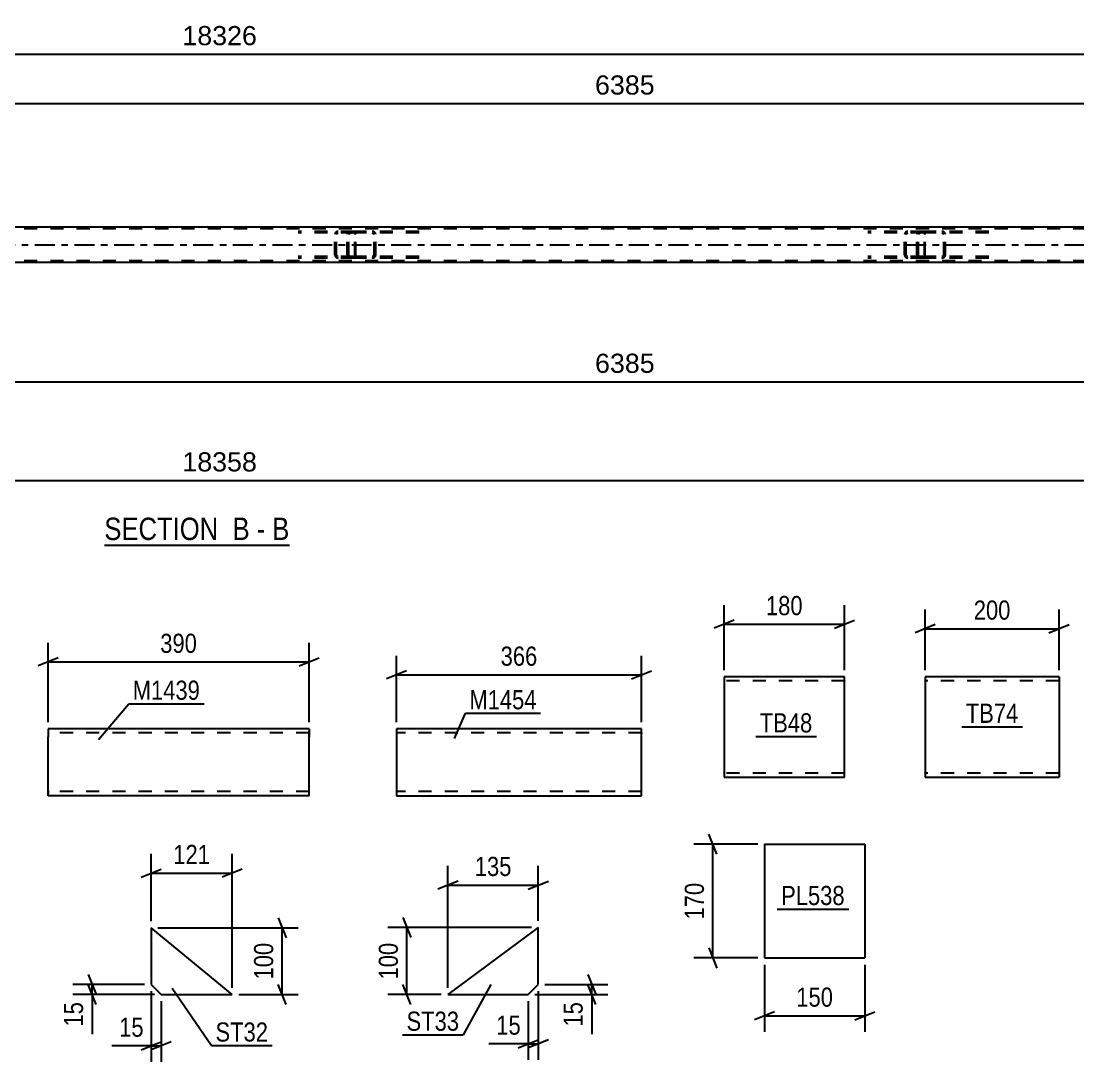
# Model space of a CAD drawing. Header units: millimetres. Extents: x 0 to 841, y 0 to 594.
# Drawn here: x 369.2 to 527.1, y 116.6 to 272.3 of the extents above; entities that cross this region are included whole.
import ezdxf

# ---------------------------------------------------------------- set-up
doc = ezdxf.new("R2010")
doc.units = ezdxf.units.MM
doc.linetypes.add('DXK_LINE_DOT2', pattern=[3.9198, 1.9599, -1.9599])
doc.linetypes.add('DXK_LINE_DOT3', pattern=[5.9187, 2.979, -0.9799, 0.9799, -0.9799])
doc.styles.add('Arial', font='ARIAL.TTF', dxfattribs={"height": 0.2})
doc.styles.add('Arial Narrow', font='ARIALN.TTF', dxfattribs={"height": 0.2})

# ---------------------------------------------------------------- blocks, each defined once
blk = doc.blocks.new('Unknown-317662454-17 - 4581')
at = {"color": 6, "linetype": 'Continuous'}
blk.add_line((381.6, 193.93), (409.25, 193.93), dxfattribs=at)
at = {"color": 0, "linetype": 'Continuous'}
for points in [[(399.71, 194.68), (399.71, 198.18), (381.6, 198.18), (381.6, 194.68)], [(403.32, 194.68), (403.32, 198.18), (400.76, 198.18), (400.76, 194.68)], [(405.64, 194.68), (405.64, 198.18), (404.37, 198.18), (404.37, 194.68)], [(409.25, 194.68), (409.25, 198.18), (406.69, 198.18), (406.69, 194.68)]]:
    blk.add_wipeout(points, dxfattribs=at)
at = {"color": 7, "linetype": 'Continuous', "style": 'Arial Narrow'}
for s, p in [('SECTION ', (381.6, 194.68)), ('B', (400.76, 194.68)), ('B', (406.69, 194.68)), ('-', (404.37, 194.68))]:
    blk.add_text(s, height=3.34, dxfattribs=at).set_placement(p)
blk = doc.blocks.new('Part-317662454-4586 - 4581')
at = {"color": 7, "linetype": 'DXK_LINE_DOT2'}
for p, q in [((503.07, 240.54), (503.03, 240.35)), ((503.03, 237.31), (503.03, 240.35)), ((503.28, 240.35), (503.3, 240.44)), ((503.28, 237.31), (503.28, 240.35)), ((503.3, 240.44), (503.36, 240.52)), ((503.54, 240.83), (503.34, 240.8)), ((503.36, 240.52), (503.44, 240.57)), ((503.44, 240.57), (503.54, 240.59)), ((513.77, 240.83), (503.54, 240.83)), ((513.77, 240.59), (503.54, 240.59)), ((506.97, 240.8), (506.77, 240.83)), ((506.77, 240.59), (506.87, 240.57)), ((506.87, 240.57), (506.95, 240.52)), ((506.95, 240.52), (507.01, 240.44)), ((507.01, 240.44), (507.03, 240.35)), ((507.03, 237.31), (507.03, 240.35)), ((507.29, 240.35), (507.25, 240.54)), ((507.29, 237.31), (507.29, 240.35)), ((503.03, 237.31), (503.07, 237.13)), ((503.3, 237.22), (503.28, 237.31)), ((503.36, 237.14), (503.3, 237.22)), ((503.44, 237.09), (503.36, 237.14)), ((503.54, 237.07), (503.44, 237.09)), ((513.77, 237.07), (503.54, 237.07)), ((506.87, 237.09), (506.77, 237.07)), ((506.95, 237.14), (506.87, 237.09)), ((507.01, 237.22), (506.95, 237.14)), ((507.03, 237.31), (507.01, 237.22)), ((507.25, 237.13), (507.29, 237.31)), ((503.34, 236.87), (503.54, 236.83)), ((513.77, 236.83), (503.54, 236.83)), ((506.77, 236.83), (506.97, 236.87))]:
    blk.add_line(p, q, dxfattribs=at)
for centre, start, end in [((503.52, 240.33), 110.7583, 155.6801), ((506.79, 240.33), 24.3199, 69.2417), ((503.52, 237.33), 204.3199, 249.2417), ((506.79, 237.33), 290.7583, 335.6801)]:
    blk.add_arc(centre, 0.496, start, end, dxfattribs=at)
blk = doc.blocks.new('Part-317662454-4587 - 4581')
at = {"color": 7, "linetype": 'DXK_LINE_DOT2'}
for p, q in [((417.93, 240.54), (417.89, 240.35)), ((417.89, 237.31), (417.89, 240.35)), ((418.15, 240.35), (418.17, 240.44)), ((418.15, 237.31), (418.15, 240.35)), ((418.17, 240.44), (418.22, 240.52)), ((418.41, 240.83), (418.21, 240.8)), ((418.22, 240.52), (418.31, 240.57)), ((418.31, 240.57), (418.41, 240.59)), ((428.63, 240.83), (418.41, 240.83)), ((428.63, 240.59), (418.41, 240.59)), ((421.84, 240.8), (421.64, 240.83)), ((421.64, 240.59), (421.74, 240.57)), ((421.74, 240.57), (421.82, 240.52)), ((421.82, 240.52), (421.88, 240.44)), ((421.88, 240.44), (421.9, 240.35)), ((421.9, 237.31), (421.9, 240.35)), ((422.15, 240.35), (422.11, 240.54)), ((422.15, 237.31), (422.15, 240.35)), ((417.89, 237.31), (417.93, 237.13)), ((418.17, 237.22), (418.15, 237.31)), ((418.22, 237.14), (418.17, 237.22)), ((418.31, 237.09), (418.22, 237.14)), ((418.41, 237.07), (418.31, 237.09)), ((428.63, 237.07), (418.41, 237.07)), ((421.74, 237.09), (421.64, 237.07)), ((421.82, 237.14), (421.74, 237.09)), ((421.88, 237.22), (421.82, 237.14)), ((421.9, 237.31), (421.88, 237.22)), ((422.11, 237.13), (422.15, 237.31)), ((418.21, 236.87), (418.41, 236.83)), ((428.63, 236.83), (418.41, 236.83)), ((421.64, 236.83), (421.84, 236.87))]:
    blk.add_line(p, q, dxfattribs=at)
for centre, start, end in [((418.39, 240.33), 110.7583, 155.6801), ((421.66, 240.33), 24.3199, 69.2417), ((418.39, 237.33), 204.3199, 249.2417), ((421.66, 237.33), 290.7583, 335.6801)]:
    blk.add_arc(centre, 0.496, start, end, dxfattribs=at)
blk = doc.blocks.new('Part-317662454-4770 - 4581')
at = {"color": 2, "linetype": 'Continuous'}
for p, q in [((728.27, 241.47), (69.36, 241.47)), ((728.27, 236.19), (69.36, 236.19))]:
    blk.add_line(p, q, dxfattribs=at)
at = {"color": 7, "linetype": 'DXK_LINE_DOT2'}
for p, q in [((728.27, 241.23), (69.36, 241.23)), ((728.27, 236.43), (69.36, 236.43))]:
    blk.add_line(p, q, dxfattribs=at)
at = {"color": 7, "linetype": 'DXK_LINE_DOT3'}
blk.add_line((69.36, 238.83), (728.27, 238.83), dxfattribs=at)
blk = doc.blocks.new('Part-317662454-4853 - 4581')
at = {"color": 7, "linetype": 'DXK_LINE_DOT2'}
for p, q in [((504.02, 240.83), (495.7, 240.83)), ((504.02, 240.59), (495.7, 240.59)), ((501.22, 240.54), (501.18, 240.35)), ((501.18, 237.31), (501.18, 240.35)), ((501.43, 240.35), (501.45, 240.44)), ((501.43, 237.31), (501.43, 240.35)), ((501.45, 240.44), (501.51, 240.52)), ((501.69, 240.83), (501.49, 240.8)), ((501.51, 240.52), (501.59, 240.57)), ((501.59, 240.57), (501.69, 240.59)), ((503.03, 240.59), (503.03, 240.83)), ((504.12, 240.8), (504.02, 240.83)), ((504.02, 240.59), (504.07, 240.57)), ((504.07, 240.57), (504.12, 240.52)), ((504.21, 240.69), (504.12, 240.8)), ((504.12, 240.52), (504.15, 240.44)), ((504.15, 240.44), (504.16, 240.35)), ((504.16, 237.31), (504.16, 240.35)), ((504.27, 240.54), (504.21, 240.69)), ((504.29, 240.35), (504.27, 240.54)), ((504.29, 237.31), (504.29, 240.35)), ((504.02, 237.07), (495.7, 237.07)), ((501.18, 237.31), (501.22, 237.13)), ((501.45, 237.22), (501.43, 237.31)), ((501.51, 237.14), (501.45, 237.22)), ((501.59, 237.09), (501.51, 237.14)), ((501.69, 237.07), (501.59, 237.09)), ((503.03, 236.83), (503.03, 237.07)), ((504.07, 237.09), (504.02, 237.07)), ((504.12, 237.14), (504.07, 237.09)), ((504.15, 237.22), (504.12, 237.14)), ((504.12, 236.87), (504.21, 236.97)), ((504.16, 237.31), (504.15, 237.22)), ((504.21, 236.97), (504.27, 237.13)), ((504.27, 237.13), (504.29, 237.31)), ((504.02, 236.83), (495.7, 236.83)), ((501.49, 236.87), (501.69, 236.83)), ((504.02, 236.83), (504.12, 236.87))]:
    blk.add_line(p, q, dxfattribs=at)
for centre, start, end in [((501.67, 240.34), 111.1941, 156.1506), ((501.67, 237.33), 203.8494, 248.8059)]:
    blk.add_arc(centre, 0.492, start, end, dxfattribs=at)
blk = doc.blocks.new('Part-317662454-4855 - 4581')
at = {"color": 7, "linetype": 'DXK_LINE_DOT2'}
for p, q in [((418.89, 240.83), (410.56, 240.83)), ((418.89, 240.59), (410.56, 240.59)), ((416.09, 240.54), (416.05, 240.35)), ((416.05, 237.31), (416.05, 240.35)), ((416.3, 240.35), (416.32, 240.44)), ((416.3, 237.31), (416.3, 240.35)), ((416.32, 240.44), (416.37, 240.52)), ((416.55, 240.83), (416.36, 240.8)), ((416.37, 240.52), (416.46, 240.57)), ((416.46, 240.57), (416.55, 240.59)), ((417.89, 240.59), (417.89, 240.83)), ((418.99, 240.8), (418.89, 240.83)), ((418.89, 240.59), (418.94, 240.57)), ((418.94, 240.57), (418.98, 240.52)), ((418.98, 240.52), (419.01, 240.44)), ((419.08, 240.69), (418.99, 240.8)), ((419.01, 240.44), (419.02, 240.35)), ((419.02, 237.31), (419.02, 240.35)), ((419.14, 240.54), (419.08, 240.69)), ((419.16, 240.35), (419.14, 240.54)), ((419.16, 237.31), (419.16, 240.35)), ((418.89, 237.07), (410.56, 237.07)), ((416.05, 237.31), (416.09, 237.13)), ((416.32, 237.22), (416.3, 237.31)), ((416.37, 237.14), (416.32, 237.22)), ((416.46, 237.09), (416.37, 237.14)), ((416.55, 237.07), (416.46, 237.09)), ((417.89, 236.83), (417.89, 237.07)), ((418.94, 237.09), (418.89, 237.07)), ((418.98, 237.14), (418.94, 237.09)), ((419.01, 237.22), (418.98, 237.14)), ((418.99, 236.87), (419.08, 236.97)), ((419.02, 237.31), (419.01, 237.22)), ((419.08, 236.97), (419.14, 237.13)), ((419.14, 237.13), (419.16, 237.31)), ((418.89, 236.83), (410.56, 236.83)), ((416.36, 236.87), (416.55, 236.83)), ((418.89, 236.83), (418.99, 236.87))]:
    blk.add_line(p, q, dxfattribs=at)
for centre, start, end in [((416.54, 240.34), 111.1941, 156.1506), ((416.54, 237.33), 203.8494, 248.8059)]:
    blk.add_arc(centre, 0.492, start, end, dxfattribs=at)
blk = doc.blocks.new('Part-317662454-6700 - 6696')
at = {"color": 2, "linetype": 'Continuous'}
for p, q in [((480.25, 149.18), (480.25, 132.18)), ((480.25, 149.18), (495.25, 149.18)), ((495.25, 149.18), (495.25, 132.18)), ((480.25, 132.18), (495.25, 132.18))]:
    blk.add_line(p, q, dxfattribs=at)
blk = doc.blocks.new('Part-317662454-6732 - 6727')
at = {"color": 2, "linetype": 'Continuous'}
for p, q in [((492.21, 174.24), (474.21, 174.24)), ((474.21, 174.24), (474.21, 159.33)), ((492.21, 160.44), (492.21, 174.24)), ((492.21, 159.24), (492.21, 160.44)), ((474.21, 159.33), (474.21, 159.24)), ((474.21, 159.24), (492.21, 159.24))]:
    blk.add_line(p, q, dxfattribs=at)
at = {"color": 7, "linetype": 'DXK_LINE_DOT2'}
for p, q in [((492.21, 173.64), (474.21, 173.64)), ((492.21, 173.64), (492.21, 173.59)), ((492.21, 173.59), (492.21, 173.64)), ((492.21, 173.5), (492.21, 173.59)), ((492.21, 173.59), (492.21, 173.5)), ((474.21, 159.84), (474.21, 159.89)), ((492.21, 159.84), (474.21, 159.84)), ((492.21, 159.89), (492.21, 160.21)), ((492.21, 159.84), (492.21, 159.89))]:
    blk.add_line(p, q, dxfattribs=at)
blk = doc.blocks.new('Part-317662454-6754 - 6748')
at = {"color": 2, "linetype": 'Continuous'}
for p, q in [((400.68, 126.71), (388.6, 136.71)), ((388.6, 136.71), (388.6, 128.21)), ((388.6, 128.21), (390.1, 126.71)), ((390.1, 126.71), (400.68, 126.71))]:
    blk.add_line(p, q, dxfattribs=at)
blk = doc.blocks.new('Part-317662454-6803 - 6797')
at = {"color": 2, "linetype": 'Continuous'}
for p, q in [((446.45, 136.72), (432.95, 126.72)), ((446.45, 128.22), (446.45, 136.72)), ((444.95, 126.72), (446.45, 128.22)), ((432.95, 126.72), (444.95, 126.72))]:
    blk.add_line(p, q, dxfattribs=at)
blk = doc.blocks.new('Part-317662454-6856 - 6851')
at = {"color": 2, "linetype": 'Continuous'}
for p, q in [((524.27, 174.24), (504.27, 174.24)), ((504.27, 174.24), (504.27, 159.33)), ((524.27, 174.24), (524.27, 159.24)), ((504.27, 159.33), (504.27, 159.24)), ((504.27, 159.24), (524.27, 159.24))]:
    blk.add_line(p, q, dxfattribs=at)
at = {"color": 7, "linetype": 'DXK_LINE_DOT2'}
for p, q in [((524.27, 173.64), (504.27, 173.64)), ((504.27, 159.84), (504.27, 159.89)), ((524.27, 159.84), (504.27, 159.84)), ((524.27, 159.84), (524.27, 159.89))]:
    blk.add_line(p, q, dxfattribs=at)
blk = doc.blocks.new('Part-317662454-7018 - 7012')
at = {"color": 2, "linetype": 'Continuous'}
for p, q in [((373.19, 166.45), (373.19, 165.25)), ((412.2, 166.45), (373.19, 166.45)), ((412.2, 166.45), (412.2, 166.35)), ((412.2, 166.35), (412.2, 165.25)), ((373.19, 157.19), (373.19, 165.25)), ((412.2, 156.45), (412.2, 165.25)), ((373.19, 156.54), (373.19, 157.19)), ((373.19, 156.45), (373.19, 156.54)), ((412.2, 156.45), (373.19, 156.45))]:
    blk.add_line(p, q, dxfattribs=at)
at = {"color": 7, "linetype": 'DXK_LINE_DOT2'}
for p, q in [((412.2, 165.85), (373.19, 165.85)), ((412.2, 166.45), (412.2, 166.45)), ((412.2, 165.25), (412.2, 166.09)), ((373.19, 157.19), (373.19, 156.8)), ((373.19, 157.05), (373.19, 157.09)), ((412.2, 157.05), (373.19, 157.05)), ((373.19, 156.45), (373.19, 156.45)), ((412.2, 157.05), (412.2, 157.09))]:
    blk.add_line(p, q, dxfattribs=at)
blk = doc.blocks.new('Part-317662454-7040 - 7034')
at = {"color": 2, "linetype": 'Continuous'}
for p, q in [((461.87, 166.45), (425.25, 166.45)), ((425.25, 166.45), (425.25, 156.54)), ((461.87, 157.65), (461.87, 166.45)), ((425.25, 156.54), (425.25, 156.45)), ((425.25, 156.45), (461.87, 156.45)), ((461.87, 156.45), (461.87, 157.65))]:
    blk.add_line(p, q, dxfattribs=at)
at = {"color": 7, "linetype": 'DXK_LINE_DOT2'}
for p, q in [((461.87, 165.85), (425.25, 165.85)), ((461.87, 165.85), (461.87, 165.8)), ((461.87, 165.8), (461.87, 165.85)), ((461.87, 165.7), (461.87, 165.8)), ((461.87, 165.8), (461.87, 165.7)), ((425.25, 157.05), (425.25, 157.09)), ((461.87, 157.05), (425.25, 157.05)), ((461.87, 157.09), (461.87, 157.42)), ((461.87, 157.05), (461.87, 157.09))]:
    blk.add_line(p, q, dxfattribs=at)
blk = doc.blocks.new('StraightDimension-317662454-4879 - 4581')
at = {"color": 7, "linetype": 'Continuous'}
blk.add_line((60.1, 203.58), (737.53, 203.58), dxfattribs=at)
at = {"color": 0}
blk.add_wipeout([(404.97, 204.33), (404.97, 208.53), (392.66, 208.53), (392.66, 204.33)], dxfattribs=at)
at = {"color": 3, "style": 'Arial'}
blk.add_text('18358', height=2.865, dxfattribs=at).set_placement((393.26, 204.93))
blk = doc.blocks.new('StraightDimension-317662454-4917 - 4581')
at = {"color": 7, "linetype": 'Continuous'}
blk.add_line((331.68, 218.32), (587.08, 218.32), dxfattribs=at)
at = {"color": 0}
blk.add_wipeout([(464.43, 219.07), (464.43, 223.27), (454.33, 223.27), (454.33, 219.07)], dxfattribs=at)
at = {"color": 3, "style": 'Arial'}
blk.add_text('6385', height=2.865, dxfattribs=at).set_placement((454.93, 219.67))
blk = doc.blocks.new('StraightDimension-317662454-4973 - 4581')
at = {"color": 7, "linetype": 'Continuous'}
blk.add_line((331.68, 259.93), (587.08, 259.93), dxfattribs=at)
at = {"color": 0}
blk.add_wipeout([(464.43, 260.68), (464.43, 264.88), (454.33, 264.88), (454.33, 260.68)], dxfattribs=at)
at = {"color": 3, "style": 'Arial'}
blk.add_text('6385', height=2.865, dxfattribs=at).set_placement((454.93, 261.28))
blk = doc.blocks.new('StraightDimension-317662454-16961 - 4581')
at = {"color": 7, "linetype": 'Continuous'}
blk.add_line((60.74, 267.31), (736.89, 267.31), dxfattribs=at)
at = {"color": 0}
blk.add_wipeout([(404.97, 268.06), (404.97, 272.26), (392.66, 272.26), (392.66, 268.06)], dxfattribs=at)
at = {"color": 3, "style": 'Arial'}
blk.add_text('18326', height=2.865, dxfattribs=at).set_placement((393.26, 268.66))
blk = doc.blocks.new('StraightDimension-317662454-6702 - 6696')
at = {"color": 7, "linetype": 'Continuous'}
for p, q in [((480.25, 131.18), (480.25, 121.15)), ((495.25, 131.18), (495.25, 121.15)), ((481.75, 124.15), (478.75, 122.95)), ((480.25, 123.55), (495.25, 123.55)), ((493.75, 122.95), (496.75, 124.15))]:
    blk.add_line(p, q, dxfattribs=at)
at = {"color": 0}
blk.add_wipeout([(491.09, 124.3), (491.09, 128.5), (484.41, 128.5), (484.41, 124.3)], dxfattribs=at)
at = {"color": 3, "style": 'Arial Narrow'}
blk.add_text('150', height=2.863, dxfattribs=at).set_placement((485.01, 124.9))
blk = doc.blocks.new('StraightDimension-317662454-6713 - 6696')
at = {"color": 7, "linetype": 'Continuous'}
for p, q in [((473.15, 147.68), (471.95, 150.68)), ((479.25, 149.18), (469.7, 149.18)), ((472.55, 132.18), (472.55, 149.18)), ((471.95, 133.68), (473.15, 130.68)), ((479.25, 132.18), (469.7, 132.18))]:
    blk.add_line(p, q, dxfattribs=at)
at = {"color": 0}
blk.add_wipeout([(471.8, 144.03), (467.6, 144.03), (467.6, 137.34), (471.8, 137.34)], dxfattribs=at)
at = {"color": 3, "style": 'Arial Narrow'}
blk.add_text('170', height=2.863, rotation=90.0002, dxfattribs=at).set_placement((471.2, 137.94))
blk = doc.blocks.new('StraightDimension-317662454-6734 - 6727')
at = {"color": 7, "linetype": 'Continuous'}
for p, q in [((474.21, 175.24), (474.21, 184.94)), ((492.21, 175.24), (492.21, 184.94)), ((475.71, 182.69), (472.71, 181.49)), ((474.21, 182.09), (492.21, 182.09)), ((490.71, 181.49), (493.71, 182.69))]:
    blk.add_line(p, q, dxfattribs=at)
at = {"color": 0}
blk.add_wipeout([(486.55, 182.84), (486.55, 187.04), (479.87, 187.04), (479.87, 182.84)], dxfattribs=at)
at = {"color": 3, "style": 'Arial Narrow'}
blk.add_text('180', height=2.863, dxfattribs=at).set_placement((480.47, 183.44))
blk = doc.blocks.new('StraightDimension-317662454-6756 - 6748')
at = {"color": 7, "linetype": 'Continuous'}
for p, q in [((407.58, 138.21), (408.78, 135.21)), ((389.6, 136.71), (410.58, 136.71)), ((408.18, 126.71), (408.18, 136.71)), ((408.78, 125.21), (407.58, 128.21)), ((401.68, 126.71), (410.58, 126.71))]:
    blk.add_line(p, q, dxfattribs=at)
at = {"color": 0}
blk.add_wipeout([(407.43, 135.05), (403.23, 135.05), (403.23, 128.37), (407.43, 128.37)], dxfattribs=at)
at = {"color": 3, "style": 'Arial Narrow'}
blk.add_text('100', height=2.863, rotation=90.0002, dxfattribs=at).set_placement((406.83, 128.97))
blk = doc.blocks.new('StraightDimension-317662454-6765 - 6748')
at = {"color": 7, "linetype": 'Continuous'}
for p, q in [((379.16, 129.71), (380.36, 126.71)), ((387.6, 128.21), (376.91, 128.21)), ((380.36, 125.21), (379.16, 128.21)), ((379.76, 126.71), (379.76, 128.21)), ((389.1, 126.71), (376.91, 126.71))]:
    blk.add_line(p, q, dxfattribs=at)
at = {"color": 0}
blk.add_wipeout([(379.01, 126.18), (374.81, 126.18), (374.81, 121.33), (379.01, 121.33)], dxfattribs=at)
at = {"color": 7, "linetype": 'Continuous'}
blk.add_line((379.76, 126.71), (379.76, 120.8), dxfattribs=at)
blk.add_line((379.76, 126.71), (379.76, 120.8), dxfattribs=at)
at = {"color": 3, "style": 'Arial Narrow'}
blk.add_text('15', height=2.863, rotation=90.0002, dxfattribs=at).set_placement((378.41, 121.93))
blk = doc.blocks.new('StraightDimension-317662454-6776 - 6748')
at = {"color": 7, "linetype": 'Continuous'}
for p, q in [((388.6, 137.71), (388.6, 147.73)), ((400.68, 127.71), (400.68, 147.73)), ((387.1, 144.28), (390.1, 145.48)), ((402.18, 145.48), (399.18, 144.28)), ((388.6, 144.88), (400.68, 144.88))]:
    blk.add_line(p, q, dxfattribs=at)
at = {"color": 0}
blk.add_wipeout([(397.98, 145.63), (397.98, 149.83), (391.3, 149.83), (391.3, 145.63)], dxfattribs=at)
at = {"color": 3, "style": 'Arial Narrow'}
blk.add_text('121', height=2.863, dxfattribs=at).set_placement((391.9, 146.23))
blk = doc.blocks.new('StraightDimension-317662454-6783 - 6748')
at = {"color": 7, "linetype": 'Continuous'}
for p, q in [((388.6, 127.21), (388.6, 116.65)), ((390.1, 125.71), (390.1, 116.65)), ((387.1, 118.45), (390.1, 119.65)), ((391.6, 119.65), (388.6, 118.45)), ((388.6, 119.05), (390.1, 119.05))]:
    blk.add_line(p, q, dxfattribs=at)
at = {"color": 0}
blk.add_wipeout([(388.07, 119.8), (388.07, 124), (383.21, 124), (383.21, 119.8)], dxfattribs=at)
at = {"color": 7, "linetype": 'Continuous'}
blk.add_line((388.6, 119.05), (382.69, 119.05), dxfattribs=at)
blk.add_line((388.6, 119.05), (382.69, 119.05), dxfattribs=at)
at = {"color": 3, "style": 'Arial Narrow'}
blk.add_text('15', height=2.863, dxfattribs=at).set_placement((383.81, 120.4))
blk = doc.blocks.new('StraightDimension-317662454-6837 - 6797')
at = {"color": 7, "linetype": 'Continuous'}
for p, q in [((453.83, 129.72), (455.03, 126.72)), ((447.45, 128.22), (456.83, 128.22)), ((455.03, 125.22), (453.83, 128.22)), ((454.43, 126.72), (454.43, 128.22)), ((445.95, 126.72), (456.83, 126.72))]:
    blk.add_line(p, q, dxfattribs=at)
at = {"color": 0}
blk.add_wipeout([(453.68, 126.19), (449.48, 126.19), (449.48, 121.33), (453.68, 121.33)], dxfattribs=at)
at = {"color": 7, "linetype": 'Continuous'}
blk.add_line((454.43, 126.72), (454.43, 120.81), dxfattribs=at)
blk.add_line((454.43, 126.72), (454.43, 120.81), dxfattribs=at)
at = {"color": 3, "style": 'Arial Narrow'}
blk.add_text('15', height=2.863, rotation=90.0002, dxfattribs=at).set_placement((453.08, 121.93))
blk = doc.blocks.new('StraightDimension-317662454-6805 - 6797')
at = {"color": 7, "linetype": 'Continuous'}
for p, q in [((432.95, 127.72), (432.95, 145.94)), ((446.45, 137.72), (446.45, 145.94)), ((434.45, 143.69), (431.45, 142.49)), ((432.95, 143.09), (446.45, 143.09)), ((444.95, 142.49), (447.95, 143.69))]:
    blk.add_line(p, q, dxfattribs=at)
at = {"color": 0}
blk.add_wipeout([(443.04, 143.84), (443.04, 148.04), (436.36, 148.04), (436.36, 143.84)], dxfattribs=at)
at = {"color": 3, "style": 'Arial Narrow'}
blk.add_text('135', height=2.863, dxfattribs=at).set_placement((436.96, 144.44))
blk = doc.blocks.new('StraightDimension-317662454-6814 - 6797')
at = {"color": 7, "linetype": 'Continuous'}
for p, q in [((446.45, 127.22), (446.45, 116.96)), ((444.95, 125.72), (444.95, 116.96)), ((443.45, 118.76), (446.45, 119.96)), ((447.95, 119.96), (444.95, 118.76)), ((444.95, 119.36), (446.45, 119.36))]:
    blk.add_line(p, q, dxfattribs=at)
at = {"color": 0}
blk.add_wipeout([(444.42, 120.11), (444.42, 124.31), (439.57, 124.31), (439.57, 120.11)], dxfattribs=at)
at = {"color": 7, "linetype": 'Continuous'}
blk.add_line((444.95, 119.36), (439.04, 119.36), dxfattribs=at)
blk.add_line((444.95, 119.36), (439.04, 119.36), dxfattribs=at)
at = {"color": 3, "style": 'Arial Narrow'}
blk.add_text('15', height=2.863, dxfattribs=at).set_placement((440.17, 120.71))
blk = doc.blocks.new('StraightDimension-317662454-6828 - 6797')
at = {"color": 7, "linetype": 'Continuous'}
for p, q in [((426.22, 138.22), (427.42, 135.22)), ((445.45, 136.72), (423.97, 136.72)), ((426.82, 126.72), (426.82, 136.72)), ((427.42, 125.22), (426.22, 128.22)), ((431.95, 126.72), (423.97, 126.72))]:
    blk.add_line(p, q, dxfattribs=at)
at = {"color": 0}
blk.add_wipeout([(426.07, 135.06), (421.87, 135.06), (421.87, 128.37), (426.07, 128.37)], dxfattribs=at)
at = {"color": 3, "style": 'Arial Narrow'}
blk.add_text('100', height=2.863, rotation=90.0002, dxfattribs=at).set_placement((425.47, 128.97))
blk = doc.blocks.new('StraightDimension-317662454-6858 - 6851')
at = {"color": 7, "linetype": 'Continuous'}
for p, q in [((504.27, 175.24), (504.27, 184.27)), ((524.27, 175.24), (524.27, 184.27)), ((505.77, 182.02), (502.77, 180.82)), ((522.77, 180.82), (525.77, 182.02)), ((504.27, 181.42), (524.27, 181.42))]:
    blk.add_line(p, q, dxfattribs=at)
at = {"color": 0}
blk.add_wipeout([(517.61, 182.17), (517.61, 186.37), (510.93, 186.37), (510.93, 182.17)], dxfattribs=at)
at = {"color": 3, "style": 'Arial Narrow'}
blk.add_text('200', height=2.863, dxfattribs=at).set_placement((511.53, 182.77))
blk = doc.blocks.new('StraightDimension-317662454-7020 - 7012')
at = {"color": 7, "linetype": 'Continuous'}
for p, q in [((373.19, 167.45), (373.19, 179.3)), ((412.2, 167.45), (412.2, 179.3)), ((374.69, 177.05), (371.69, 175.85)), ((410.7, 175.85), (413.7, 177.05)), ((373.19, 176.45), (412.2, 176.45))]:
    blk.add_line(p, q, dxfattribs=at)
at = {"color": 0}
blk.add_wipeout([(396.03, 177.2), (396.03, 181.4), (389.35, 181.4), (389.35, 177.2)], dxfattribs=at)
at = {"color": 3, "style": 'Arial Narrow'}
blk.add_text('390', height=2.863, dxfattribs=at).set_placement((389.95, 177.8))
blk = doc.blocks.new('StraightDimension-317662454-7042 - 7034')
at = {"color": 7, "linetype": 'Continuous'}
for p, q in [((425.25, 167.45), (425.25, 177.38)), ((461.87, 167.45), (461.87, 177.38)), ((426.75, 175.13), (423.75, 173.93)), ((425.25, 174.53), (461.87, 174.53)), ((460.37, 173.93), (463.37, 175.13))]:
    blk.add_line(p, q, dxfattribs=at)
at = {"color": 0}
blk.add_wipeout([(446.9, 175.28), (446.9, 179.48), (440.22, 179.48), (440.22, 175.28)], dxfattribs=at)
at = {"color": 3, "style": 'Arial Narrow'}
blk.add_text('366', height=2.863, dxfattribs=at).set_placement((440.82, 175.88))
blk = doc.blocks.new('Mark-317662454-6698 - 6696')
at = {"color": 0}
blk.add_wipeout([(492.24, 140.09), (492.24, 143.09), (482.74, 143.09), (482.74, 140.09)], dxfattribs=at)
blk.add_wipeout([(492.24, 140.09), (492.24, 143.09), (482.74, 143.09), (482.74, 140.09)], dxfattribs=at)
at = {"color": 30, "linetype": 'Continuous'}
blk.add_line((482.14, 139.49), (492.84, 139.49), dxfattribs=at)
at = {"color": 3, "style": 'Arial Narrow'}
blk.add_text('PL538', height=2.863, dxfattribs=at).set_placement((482.74, 140.09))
blk = doc.blocks.new('Mark-317662454-6730 - 6727')
at = {"color": 0}
blk.add_wipeout([(487.41, 165.91), (487.41, 168.91), (479.55, 168.91), (479.55, 165.91)], dxfattribs=at)
blk.add_wipeout([(487.41, 165.91), (487.41, 168.91), (479.55, 168.91), (479.55, 165.91)], dxfattribs=at)
at = {"color": 30, "linetype": 'Continuous'}
blk.add_line((478.95, 165.31), (488.01, 165.31), dxfattribs=at)
at = {"color": 3, "style": 'Arial Narrow'}
blk.add_text('TB48', height=2.863, dxfattribs=at).set_placement((479.55, 165.91))
blk = doc.blocks.new('Mark-317662454-6750 - 6748')
at = {"color": 0}
blk.add_wipeout([(406.07, 119.68), (406.07, 122.68), (398.21, 122.68), (398.21, 119.68)], dxfattribs=at)
blk.add_wipeout([(406.07, 119.68), (406.07, 122.68), (398.21, 122.68), (398.21, 119.68)], dxfattribs=at)
at = {"color": 30, "linetype": 'Continuous'}
for p, q in [((391.72, 127.67), (397.61, 119.08)), ((397.61, 119.08), (406.67, 119.08))]:
    blk.add_line(p, q, dxfattribs=at)
at = {"color": 3, "style": 'Arial Narrow'}
blk.add_text('ST32', height=2.863, dxfattribs=at).set_placement((398.21, 119.68))
blk = doc.blocks.new('Mark-317662454-6799 - 6797')
at = {"color": 0}
blk.add_wipeout([(434.61, 121.3), (434.61, 124.3), (426.76, 124.3), (426.76, 121.3)], dxfattribs=at)
blk.add_wipeout([(434.61, 121.3), (434.61, 124.3), (426.76, 124.3), (426.76, 121.3)], dxfattribs=at)
at = {"color": 30, "linetype": 'Continuous'}
for p in [(439.36, 128.21), (426.16, 120.7)]:
    blk.add_line(p, (435.21, 120.7), dxfattribs=at)
at = {"color": 3, "style": 'Arial Narrow'}
blk.add_text('ST33', height=2.863, dxfattribs=at).set_placement((426.76, 121.3))
blk = doc.blocks.new('Mark-317662454-6854 - 6851')
at = {"color": 0}
blk.add_wipeout([(518.2, 167.34), (518.2, 170.34), (510.34, 170.34), (510.34, 167.34)], dxfattribs=at)
blk.add_wipeout([(518.2, 167.34), (518.2, 170.34), (510.34, 170.34), (510.34, 167.34)], dxfattribs=at)
at = {"color": 30, "linetype": 'Continuous'}
blk.add_line((509.74, 166.74), (518.8, 166.74), dxfattribs=at)
at = {"color": 3, "style": 'Arial Narrow'}
blk.add_text('TB74', height=2.863, dxfattribs=at).set_placement((510.34, 167.34))
blk = doc.blocks.new('Mark-317662454-7014 - 7012')
at = {"color": 0}
blk.add_wipeout([(395.89, 170.79), (395.89, 173.79), (385.84, 173.79), (385.84, 170.79)], dxfattribs=at)
blk.add_wipeout([(395.89, 170.79), (395.89, 173.79), (385.84, 173.79), (385.84, 170.79)], dxfattribs=at)
at = {"color": 30, "linetype": 'Continuous'}
for p, q in [((380.73, 164.86), (385.24, 170.19)), ((385.24, 170.19), (396.49, 170.19))]:
    blk.add_line(p, q, dxfattribs=at)
at = {"color": 3, "style": 'Arial Narrow'}
blk.add_text('M1439', height=2.863, dxfattribs=at).set_placement((385.84, 170.79))
blk = doc.blocks.new('Mark-317662454-7036 - 7034')
at = {"color": 0}
blk.add_wipeout([(446.2, 169.37), (446.2, 172.37), (436.15, 172.37), (436.15, 169.37)], dxfattribs=at)
blk.add_wipeout([(446.2, 169.37), (446.2, 172.37), (436.15, 172.37), (436.15, 169.37)], dxfattribs=at)
at = {"color": 30, "linetype": 'Continuous'}
for p, q in [((433.94, 164.98), (435.55, 168.77)), ((435.55, 168.77), (446.8, 168.77))]:
    blk.add_line(p, q, dxfattribs=at)
at = {"color": 3, "style": 'Arial Narrow'}
blk.add_text('M1454', height=2.863, dxfattribs=at).set_placement((436.15, 169.37))

msp = doc.modelspace()

# ---------------------------------------------------------------- block references
for name in ['StraightDimension-317662454-4973 - 4581', 'Part-317662454-4770 - 4581', 'Part-317662454-4855 - 4581', 'Part-317662454-4587 - 4581', 'Part-317662454-4853 - 4581', 'Part-317662454-4586 - 4581', 'StraightDimension-317662454-4879 - 4581', 'Unknown-317662454-17 - 4581', 'StraightDimension-317662454-6734 - 6727', 'StraightDimension-317662454-6858 - 6851', 'StraightDimension-317662454-7020 - 7012', 'StraightDimension-317662454-7042 - 7034', 'Part-317662454-6732 - 6727', 'Part-317662454-6856 - 6851', 'Part-317662454-7018 - 7012', 'Part-317662454-7040 - 7034', 'Part-317662454-6700 - 6696', 'Part-317662454-6754 - 6748', 'Part-317662454-6803 - 6797', 'StraightDimension-317662454-6702 - 6696']:
    msp.add_blockref(name, (0, 0))

# ---------------------------------------------------------------- next in the draw order: block references
for name in ['StraightDimension-317662454-16961 - 4581', 'StraightDimension-317662454-4917 - 4581', 'Mark-317662454-7014 - 7012', 'Mark-317662454-7036 - 7034', 'Mark-317662454-6854 - 6851', 'Mark-317662454-6730 - 6727', 'StraightDimension-317662454-6713 - 6696', 'Mark-317662454-6698 - 6696', 'StraightDimension-317662454-6756 - 6748', 'StraightDimension-317662454-6837 - 6797']:
    msp.add_blockref(name, (0, 0))

# ---------------------------------------------------------------- next in the draw order: block references
for name in ['StraightDimension-317662454-6805 - 6797', 'StraightDimension-317662454-6765 - 6748']:
    msp.add_blockref(name, (0, 0))

# ---------------------------------------------------------------- next in the draw order: block references
for name in ['StraightDimension-317662454-6776 - 6748', 'StraightDimension-317662454-6814 - 6797']:
    msp.add_blockref(name, (0, 0))

# ---------------------------------------------------------------- next in the draw order: block references
for name in ['StraightDimension-317662454-6828 - 6797', 'StraightDimension-317662454-6783 - 6748']:
    msp.add_blockref(name, (0, 0))

# ---------------------------------------------------------------- next in the draw order: block references
for name in ['Mark-317662454-6799 - 6797', 'Mark-317662454-6750 - 6748']:
    msp.add_blockref(name, (0, 0))

doc.saveas('drawing.dxf')
